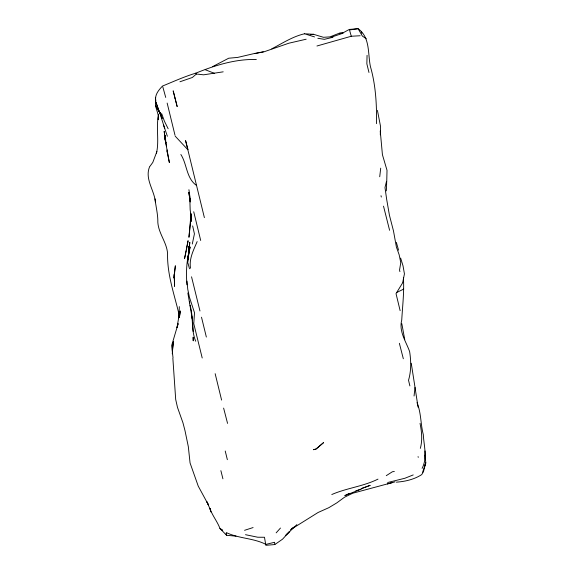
<?xml version="1.0" encoding="UTF-8"?>
<svg xmlns="http://www.w3.org/2000/svg" width="574" height="574" viewBox="0 0 574 574"><rect width="100%" height="100%" fill="white"/><g stroke="black" fill="none" stroke-linecap="round" stroke-linejoin="round"><path stroke-width="0.86" d="M178.765 314.122L178.758 317.838L178.844 316.798L177.014 327.589L178.141 323.643L171.655 345.584L173.025 357.803M191.085 215.25L191.07 221.614L190.798 213.313L191.242 217.898L190.173 209.79L189.772 197.571M158.324 114.893L158.28 119.679L158.388 115.704C155.913 128.354 159.436 141.06 156.379 153.545M155.554 97.616L155.468 105.652L158.489 115.955L158.381 114.714M188.401 257.496L188.588 246.275L188.365 257.633M188.717 252.653L189.807 242.314L188.372 257.202M179.074 317.078L179.296 306.645M367.066 55.334L366.858 63.829L368.974 72.475M376.558 123.654C376.752 104.511 375.769 85.067 370.417 66.57C367.704 53.619 370.338 37.418 358.104 28.7L349.308 29.432L341.257 33.823L332.647 36.714L323.471 37.296L313.548 34.311L304.529 33.766L314.559 36.93M380.304 134.797L380.54 126.38L377.427 110.395M165.154 139.539L165.821 142.976L165.377 135.729L165.154 139.539L169.366 162.528L166.969 151.062M386.324 190.891L386.654 183.271M409.879 385.915L408.53 380.246C411.271 370.998 411.127 361.053 409.628 351.589C405.969 341.293 398.715 331.564 401.743 320.019C402.539 305.971 404.297 291.879 403.414 277.802M187.741 261.758L188.215 255.739L190.109 246.928L187.856 259.505L188.753 250.924L188.466 257.245M392.494 482.547L352.68 493.245L344.522 497.22L336.802 502.881L328.859 507.667L318.096 512.482L290.408 529.788M190.92 214.776L188.946 237.299L190.841 219.404M386.718 182.439L387.019 170.327L382.42 154.693L380.253 130.958M187.806 261.536L187.985 259.053M188.1 257.396L188.215 255.739C186.241 265.31 186.256 275.104 186.902 284.819M172.265 353.806L172.516 351.166M172.681 349.408L173.441 341.487L172.336 350.111M414.055 396.024L415.024 387.436L411.249 363.242M379.723 176.749L380.713 168.153M420.319 448.387C422.622 440.15 421.682 431.619 420.053 423.361M185.876 252.452L186.191 250.773M186.507 249.094L188.078 240.693L184.519 258.709L185.725 253.292M402.668 282.666L404.433 273.884L403.027 265.862L400.645 258.063M192.29 244.007L194.421 233.869L192.656 225.926M386.51 181.319L384.989 187.533L386.639 199.178L389.43 215.243L393.499 230.999L396.397 247.035L399.152 254.741L400.767 262.72L399.54 270.031L399.913 271.624M156.881 151.558L152.799 162.413L149.828 166.489M149.549 166.862C144.533 179.174 154.571 190.424 155.461 202.579M422.098 468.362C427.68 457.736 423.892 445.876 423.303 434.626C420.505 424.093 421.287 412.885 417.004 402.675M424.616 466.181L425.779 462.802L425.054 454.615L425.14 459.279M422.615 472.251L425.779 462.802L423.447 471.72L421.711 474.619C414.177 479.448 405.215 481.55 396.376 482.153M197.155 241.582C193.589 250.07 188.918 258.68 190.511 268.252M400.135 310.678L396.024 293.615L402.503 283.075M276.159 532.844L280.471 528.051M296.873 524.629L286.304 534.76M285.307 535.621L289.762 531.345L282.544 539.18L274.803 544.568L265.827 545.3L264.485 537.264L257.733 537.228L245.507 534.688M223.193 71.829L203.591 74.821L196.416 74.01L192.326 77.497L179.942 81.773M291.563 528.697L293.551 527.176M386.266 475.674L392.379 471.756L394.345 471.491M212.524 66.663L228.703 58.218L237.665 57.414L254.626 53.454L263.423 52.012L288.858 43.208L306.157 39.219M271.775 48.826C282.458 43.272 292.704 36.478 304.593 33.758M349.121 493.453L344.823 495.62L361.24 489.07L355.794 490.849M396.821 292.424L403.687 289.109M413.215 474.928L404.9 478.25L387.658 482.526M331.011 36.478L339.334 33.17L342.757 33.084M155.841 100.873C154.442 94.99 158.711 90.046 162.478 86.064C173.513 81.544 184.419 76.593 195.849 73.142C215.15 65.307 235.254 58.957 256.327 59.481M377.986 479.125C363.234 486.443 346.768 488.008 331.794 494.53M244.56 530.311L253.091 527.563M395.056 481.851L387.364 483.975M360.156 35.746L351.274 36.248L316.948 45.999M332.977 37.267L324.339 39.326L317.838 38.279M254.641 53.633L263.301 51.717M310.297 34.648L313.548 34.311L310.326 34.677M342.857 33.098L339.521 33.364L342.865 33.192M226.063 533.741L226.63 535.305L236.007 536.138M205.255 69.734L214.468 73.35M222.726 530.326L219.964 528.475C217.302 521.364 212.201 515.445 209.919 508.349L210.923 511.986M366.32 38.781L362.352 36.054L358.104 28.7L349.516 29.956L351.274 36.248M222.482 530.319L219.964 528.475L226.551 535.269M196.566 185.495C186.206 178.27 187.196 164.408 180.867 154.478M175.228 136.196L187.82 149.692L204.387 217.639M159.859 112.411L155.468 105.652L159.292 111.851L162.22 118.151L159.715 112.626L164.716 128.54L164.394 126.273M195.849 73.142L196.416 74.01M168.146 128.741L164.437 121.258L161.646 113.559M162.162 118.438L160.254 112.877L161.15 114.865M193.732 211.763L200.699 240.492M210.199 509.382L206.92 501.798L208.534 505.084L198.238 486.121L190.066 462.974L188.322 446.665L185.015 430.73L182.97 422.851L177.495 407.425L175.694 399.49L172.867 358.348M160.254 112.877L160.871 114.398M195.727 341.257C190.877 329.906 193.632 317.099 190.08 305.296M163.547 125.146L167.393 136.268M361.311 31.613L361.807 33.335M396.347 242.357L398.557 250.192M162.829 86.954L165.728 97.444M187.734 262.347L189.513 268.776M399.361 343.295L403.328 358.764M223.623 408.1L227.562 423.404M389.595 230.296L383.511 206.145M220.875 470.658L222.92 478.802M191.544 276.812L199.967 310.972M221.6 400.085L215.157 373.688M201.503 317.207L206.353 337.053M225.23 451.021L227.354 459.688M167.156 103.069L175.02 135.321M418.066 456.588L418.252 457.363M381.007 195.712L381.315 197.04M202.206 357.989L193.761 323.671L194.521 312.78L189.456 297.26L187.763 289.303L186.995 281.124M192.577 320.593L187.842 292.955M178.851 313.591C174.109 293.78 167.091 274.264 167.579 253.55C166.826 242.415 158.596 233.596 157.836 222.418C158.001 214.439 155.898 206.719 154.994 198.841M404.756 339.7L401.814 323.671M164.386 134.955L166.546 146.478M190.238 201.488L188.81 192.369L190.288 201.976M189.721 196.846L190.288 200.67M188.918 189.685L189.944 196.889M165.821 142.976L164.171 131.331L165.262 139.432M415.024 387.436L418.044 407.117M192.276 318.333L192.548 320.457M167.084 149.922L167.687 154.571M192.111 317.027L192.534 320.335M189.535 301.242L189.743 302.871M226.637 535.312L226.292 532.579C238.928 538.656 253.407 538.01 265.949 544.382L274.573 542.286L274.803 544.568M192.692 322.014L193.151 331.399M193.115 337.189L193.223 340.841L193.194 337.404M174.417 281.231L174.259 274.394L175.364 265.769L173.994 278.125L174.259 274.394L174.525 286.361L174.453 282.946M425.011 450.949L425.04 453.876M187.842 149.14L187.82 149.692L185.574 140.58L187.842 149.14M180.293 311.094L179.368 317.472L180.293 311.094M323.593 442.59L316.073 449.047L313.533 449.707L316.059 449.004L323.593 442.59M370.065 485.396L361.369 488.618L370.065 485.396M159.292 111.851L155.805 101.892L159.292 111.851M175.106 98.319L173.169 90.835L177.179 106.635L175.106 98.319"/></g></svg>
